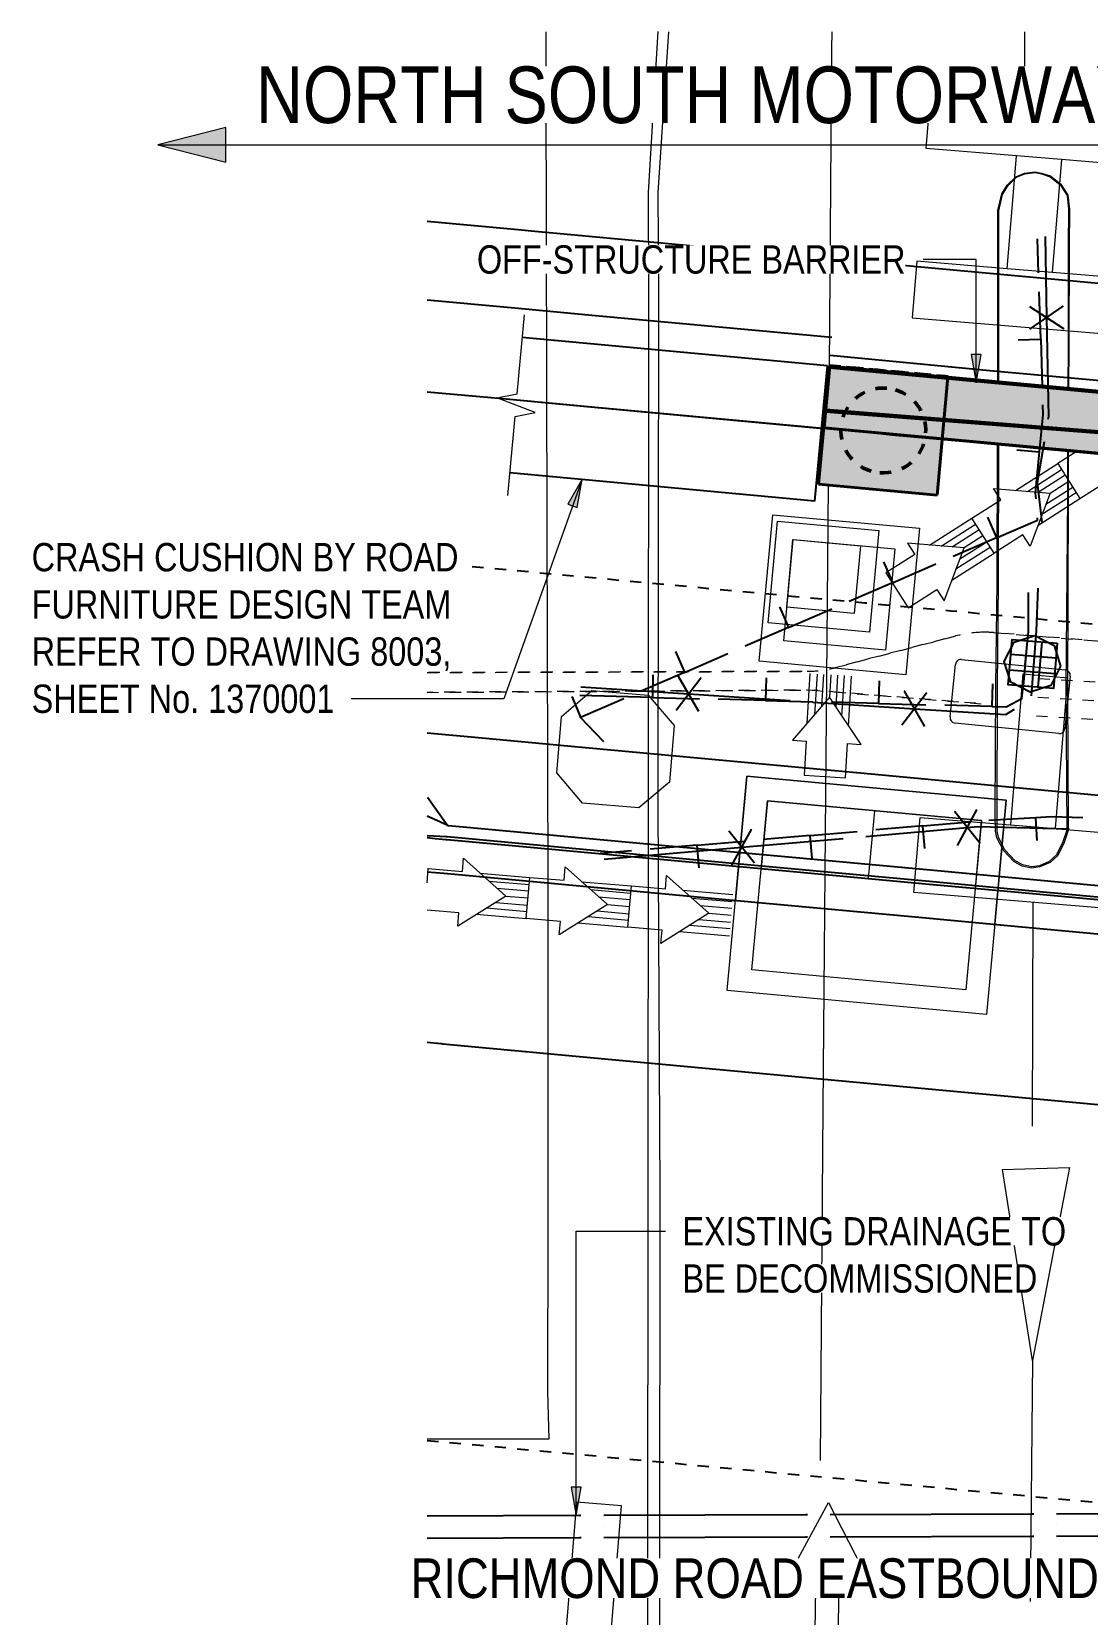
# Model space of a CAD drawing. Header units: metres. Extents: x 1 to 98, y 2 to 1697.
# Drawn here: x 4.8 to 14.13, y 1680.71 to 1694.69 of the extents above; entities that cross this region are included whole.
import ezdxf

# ---------------------------------------------------------------- set-up
doc = ezdxf.new("R2010")
doc.units = ezdxf.units.M
for name, pattern in [('Dashed', [0.0075, 0.005, -0.0025]), ('IMPORT-LNMK-LaneLine3 _3__2_', [0.012, 0.003, -0.009]), ('IMPORT-LNMK-LinePath', [0.008, 0.001, -0.007]), ('JacobsDash', [0.0045, 0.003, -0.0015])]:
    doc.linetypes.add(name, pattern=pattern)
for name, color, linetype, lineweight in [('D-BDGE', 7, 'Continuous', 13), ('D-BDGE-FNDN-PILE-CAP', 7, 'Continuous', 50), ('D-BDGE-FNDN-PILE-CONC', 7, 'Continuous', 50), ('D-BDGE-GEN-MOD', 7, 'Continuous', 35), ('D-BDGE-LINE', 7, 'Continuous', 9), ('D-ENHA-GEN-LINE', 7, 'Continuous', 9), ('D-ENHA-TEXT', 7, 'Continuous', 9)]:
    doc.layers.add(name, color=color, linetype=linetype, lineweight=lineweight)
doc.styles.add('Arial Narrow', font='ARIALN.TTF', dxfattribs={"height": 0.35})
doc.styles.add('Arial Narrow_3', font='ARIALN.TTF', dxfattribs={"height": 0.25})
doc.styles.add('Arial Narrow_4', font='ARIALN.TTF', dxfattribs={"height": 0.5})

# ---------------------------------------------------------------- blocks, each defined once
blk = doc.blocks.new('T2DPAA-T2D-PWA-SU-M2D-000003_250_dwg-40806560-DRG-2871021 - GENERAL ARRANGEMENT PLAN')
at = {"color": 41, "lineweight": 25, "true_color": 0xffd0a3}
for p, q in [((17.742, 1600.082), (17.707, 1600.382)), ((17.809, 1599.502), (17.761, 1599.916)), ((16.682, 1597.25), (17.049, 1597.446)), ((15.799, 1596.78), (16.167, 1596.976)), ((14.916, 1596.31), (15.284, 1596.506)), ((15.649, 1596.12), (16.065, 1596.144)), ((16.647, 1596.176), (17.063, 1596.2)), ((14.651, 1596.064), (15.067, 1596.088)), ((17.125, 1595.132), (16.715, 1595.062)), ((16.139, 1594.965), (15.729, 1594.895)), ((15.154, 1594.798), (14.743, 1594.729)), ((14.578, 1594.701), (14.304, 1594.655))]:
    blk.add_line(p, q, dxfattribs=at)
at = {"color": 21, "lineweight": 25, "true_color": 0xeca3a3}
for p, q in [((17.908, 1596.836), (17.908, 1596.436)), ((18.041, 1596.436), (18.041, 1596.836)), ((18.175, 1596.703), (17.775, 1596.703)), ((17.775, 1596.569), (18.175, 1596.569))]:
    blk.add_line(p, q, dxfattribs=at)
at = {"color": 9, "lineweight": 25, "true_color": 0xd0a3d0}
for p, q in [((18.801, 1589.175), (20.031, 1589.281)), ((18.81, 1589.077), (18.81, 1589.077)), ((18.818, 1588.979), (20.048, 1589.084)), ((16.817, 1588.906), (16.817, 1588.906)), ((14.824, 1588.735), (14.824, 1588.735))]:
    blk.add_line(p, q, dxfattribs=at)
at = {"color": 21, "lineweight": 25, "true_color": 0xdea3a3, "flags": 128}
for points in [[(17.775, 1600.408), (17.846, 1599.695), (17.933, 1598.822), (17.931, 1598.799)], [(17.687, 1599.78), (18.003, 1599.611), (18.006, 1599.609)], [(17.707, 1599.58), (17.984, 1599.807), (17.986, 1599.81)], [(17.914, 1598.6), (17.883, 1598.236), (17.951, 1597.892)], [(17.988, 1596.356), (17.985, 1596.93), (17.968, 1597.308)], [(15.07, 1595.975), (14.866, 1596.269), (14.863, 1596.271)], [(14.869, 1595.971), (15.063, 1596.272), (15.065, 1596.274)], [(17.07, 1596.009), (16.866, 1596.303), (16.863, 1596.305)], [(16.868, 1596.005), (17.062, 1596.306), (17.065, 1596.308)], [(14.015, 1596.107), (14.967, 1596.123), (15.867, 1596.138)], [(16.067, 1596.141), (16.967, 1596.157), (17.775, 1596.171), (17.848, 1596.226)], [(17.643, 1595.018), (17.396, 1595.278), (17.393, 1595.28)], [(17.444, 1594.985), (17.59, 1595.311), (17.592, 1595.314)], [(16.631, 1594.998), (17.518, 1595.149), (17.607, 1595.165), (18.415, 1595.213)], [(14.343, 1594.608), (15.546, 1594.813), (16.434, 1594.964)], [(15.671, 1594.682), (15.425, 1594.942), (15.422, 1594.944)], [(15.472, 1594.648), (15.619, 1594.975), (15.621, 1594.978)]]:
    blk.add_lwpolyline(points, dxfattribs=at)
at = {"color": 41, "lineweight": 25, "true_color": 0xffd0a3, "flags": 128}
for points in [[(17.611, 1599.479), (17.808, 1599.502), (17.809, 1599.502), (17.857, 1599.089)], [(17.884, 1598.091), (17.875, 1598.143), (17.881, 1598.507), (17.886, 1598.84), (17.877, 1598.923)], [(17.681, 1598.51), (17.88, 1598.507), (17.881, 1598.507)], [(17.564, 1597.72), (17.913, 1597.906), (17.91, 1597.927)], [(17.47, 1597.896), (17.564, 1597.721), (17.564, 1597.72), (17.197, 1597.524)], [(16.588, 1597.426), (16.681, 1597.251), (16.682, 1597.25), (16.314, 1597.054)], [(17.91, 1596.624), (17.915, 1596.918), (17.885, 1597.262)], [(15.705, 1596.956), (15.798, 1596.781), (15.799, 1596.78), (15.431, 1596.584)], [(14.822, 1596.486), (14.916, 1596.311), (14.916, 1596.31), (14.549, 1596.114)], [(17.635, 1596.432), (17.646, 1596.234), (17.646, 1596.232), (17.23, 1596.209)], [(17.646, 1596.232), (17.772, 1596.24), (17.904, 1596.324), (17.907, 1596.457)], [(14.639, 1596.264), (14.651, 1596.066), (14.651, 1596.064), (14.012, 1596.029)], [(15.638, 1596.32), (15.649, 1596.122), (15.649, 1596.12), (15.233, 1596.097)], [(16.636, 1596.376), (16.647, 1596.178), (16.647, 1596.176), (16.231, 1596.153)], [(13.94, 1596.016), (14.033, 1595.841), (14.034, 1595.84)], [(14.255, 1595.641), (14.031, 1595.839), (14.034, 1595.84), (14.402, 1596.036)], [(18.528, 1595.318), (18.248, 1595.305), (18.113, 1595.285), (17.701, 1595.226)], [(18.142, 1595.087), (18.114, 1595.284), (18.113, 1595.285)], [(17.159, 1594.935), (17.126, 1595.13), (17.125, 1595.132), (17.536, 1595.201)], [(16.173, 1594.768), (16.14, 1594.963), (16.139, 1594.965), (16.55, 1595.034)], [(15.187, 1594.601), (15.154, 1594.797), (15.154, 1594.798), (15.564, 1594.868)]]:
    blk.add_lwpolyline(points, dxfattribs=at)
at = {"color": 21, "lineweight": 25, "true_color": 0xeca3a3, "flags": 128}
for points in [[(17.972, 1596.887), (18.149, 1596.814), (18.222, 1596.637), (18.149, 1596.46), (17.972, 1596.387), (17.796, 1596.46), (17.722, 1596.637), (17.796, 1596.814)], [(18.175, 1596.836), (18.175, 1596.436), (17.775, 1596.436), (17.775, 1596.836)]]:
    blk.add_lwpolyline(points, close=True, dxfattribs=at)
at = {"color": 9, "lineweight": 25, "true_color": 0xd0a3d0, "flags": 128}
for points in [[(16.809, 1589.004), (18.588, 1589.157), (18.602, 1589.158)], [(14.816, 1588.833), (16.595, 1588.986), (16.609, 1588.987)], [(16.825, 1588.808), (18.605, 1588.961), (18.619, 1588.962)], [(13.262, 1588.7), (14.602, 1588.815), (14.616, 1588.816)], [(14.833, 1588.637), (16.612, 1588.79), (16.626, 1588.791)], [(13.279, 1588.504), (14.619, 1588.619), (14.633, 1588.62)]]:
    blk.add_lwpolyline(points, dxfattribs=at)
blk = doc.blocks.new('T2DPAA-T2D-PWA-SU-M2D-000001_ExistingUtilities_rvt-1-DRG-2871021 - GENERAL ARRANGEMENT PLAN')
at = {"color": 254, "lineweight": 25, "true_color": 0xd0d0d0, "rotation": 355.285451560958}
blk.add_blockref('T2DPAA-T2D-PWA-SU-M2D-000003_250_dwg-40806560-DRG-2871021 - GENERAL ARRANGEMENT PLAN', (424.033, 99.349), dxfattribs=at)
blk = doc.blocks.new('T2DPAA-T2D-C3S-RW-M2D-100010_dwg-40802999-DRG-2871021 - GENERAL ARRANGEMENT PLAN')
at = {"color": 9, "lineweight": 25, "true_color": 0xc3c3c3}
for p, q in [((243.477, -102.339), (243.282, -102.108)), ((243.477, -102.339), (243.295, -102.273)), ((243.309, -102.445), (243.476, -102.439))]:
    blk.add_line(p, q, dxfattribs=at)
at = {"color": 9, "lineweight": 25, "true_color": 0xc3c3c3, "flags": 128}
for points in [[(242.861, -97.036), (243.67, -97.044), (243.817, -97.046), (247.785, -97.086), (248.816, -97.096), (251.263, -97.12)], [(242.918, -97.729), (243.663, -97.736), (244.413, -97.744), (246.509, -97.765)], [(246.507, -97.924), (247.923, -97.942), (248.808, -97.951), (250.313, -97.966), (252.004, -97.983)], [(242.985, -98.538), (243.655, -98.544), (244.405, -98.552), (246.501, -98.573)], [(242.985, -98.538), (243.655, -98.544), (244.507, -98.553), (247.006, -98.578), (247.106, -98.579), (247.77, -98.585), (248.518, -98.593), (249.506, -98.603), (251.39, -98.622)], [(243.233, -101.54), (243.625, -101.544), (244.477, -101.553), (246.976, -101.578), (247.076, -101.579), (247.74, -101.585), (248.488, -101.593), (249.476, -101.603), (250.04, -101.608)], [(243.476, -102.439), (243.485, -102.439), (243.616, -102.44), (245.985, -102.464), (247.731, -102.481), (248.485, -102.489), (250.116, -102.505)], [(243.477, -102.339), (243.486, -102.339), (243.617, -102.34), (245.986, -102.364), (247.732, -102.381), (248.486, -102.389), (250.107, -102.405)], [(243.309, -102.462), (243.379, -102.463), (243.476, -102.464), (243.485, -102.464), (243.615, -102.465), (245.985, -102.489), (247.73, -102.506), (248.485, -102.514), (250.118, -102.53)], [(243.334, -102.762), (243.482, -102.764), (243.612, -102.765), (245.982, -102.789), (247.727, -102.806), (248.482, -102.814), (250.143, -102.83)], [(243.457, -104.264), (243.579, -104.265), (243.581, -104.265), (243.584, -104.265), (243.597, -104.265), (247.712, -104.306), (250.271, -104.332)]]:
    blk.add_lwpolyline(points, dxfattribs=at)
at = {"color": 9, "linetype": 'IMPORT-LNMK-LinePath', "lineweight": 25, "true_color": 0xc3c3c3, "flags": 128}
blk.add_lwpolyline([(243.109, -100.039), (243.64, -100.044), (244.492, -100.053), (246.991, -100.078), (247.091, -100.079), (247.755, -100.085), (248.503, -100.093), (249.491, -100.103), (249.912, -100.107)], dxfattribs=at)
at = {"color": 9, "linetype": 'IMPORT-LNMK-LaneLine3 _3__2_', "lineweight": 25, "true_color": 0xc3c3c3, "flags": 128}
blk.add_lwpolyline([(243.746, -107.767), (247.677, -107.806), (250.568, -107.835)], dxfattribs=at)
blk = doc.blocks.new('T2DPAA-T2D-PWC-RW-M2D-100010_RoadDesign_rvt-1-DRG-2871021 - GENERAL ARRANGEMENT PLAN')
at = {"color": 9, "lineweight": 25, "true_color": 0xc3c3c3, "rotation": 355.285451560958}
blk.add_blockref('T2DPAA-T2D-C3S-RW-M2D-100010_dwg-40802999-DRG-2871021 - GENERAL ARRANGEMENT PLAN', (333.764, 1809.686), dxfattribs=at)
blk = doc.blocks.new('T2DPAA-T2D-PWA-SU-M2D-000002_dwg-40815123-DRG-2871021 - GENERAL ARRANGEMENT PLAN')
at = {"color": 254, "lineweight": 18, "true_color": 0xe1e1e1}
for p, q in [((28.576, 1581.466), (28.643, 1580.706)), ((28.995, 1580.367), (28.595, 1580.367)), ((29.281, 1573.808), (29.439, 1571.839)), ((29.61, 1569.778), (29.766, 1567.653))]:
    blk.add_line(p, q, dxfattribs=at)
at = {"color": 254, "lineweight": 18, "true_color": 0xe1e1e1, "flags": 128}
for points in [[(27.102, 1578.367), (26.894, 1581.175), (26.882, 1581.326)], [(25.441, 1581.207), (25.465, 1579.783), (25.542, 1578.92), (25.91, 1574.389), (26.207, 1570.99), (26.486, 1567.59), (26.718, 1564.683), (26.789, 1563.806), (26.779, 1563.568), (26.659, 1563.179), (26.61, 1563.021), (26.317, 1562.543), (25.97, 1562.085), (25.816, 1561.919), (25.54, 1561.622), (25.163, 1561.195), (27.449, 1561.388), (31.661, 1561.761), (31.739, 1561.768)], [(25.348, 1581.2), (25.379, 1579.777), (25.455, 1578.912), (25.824, 1574.382), (26.102, 1570.981), (26.381, 1567.582), (26.61, 1564.905)], [(24.362, 1581.118), (24.402, 1580.63), (24.729, 1576.771), (24.997, 1573.64), (25.245, 1570.62), (25.365, 1569.148), (25.411, 1568.734), (25.087, 1568.707), (24.339, 1568.644)], [(28.595, 1579.367), (27.795, 1579.367), (27.795, 1578.867), (29.795, 1578.867), (29.795, 1579.367), (28.595, 1579.367), (28.595, 1580.367), (27.795, 1580.367), (27.795, 1580.867), (29.795, 1580.867), (29.795, 1580.367), (28.995, 1580.367), (28.995, 1579.367)], [(28.595, 1578.369), (28.586, 1578.491), (28.471, 1579.873), (28.493, 1580.021), (28.536, 1580.104), (28.605, 1580.183), (28.679, 1580.22), (28.772, 1580.24), (28.828, 1580.234), (28.909, 1580.215), (29.007, 1580.149), (29.077, 1580.06), (29.101, 1579.937), (29.124, 1579.61), (29.193, 1578.735), (29.222, 1578.362)], [(28.604, 1578.369), (28.594, 1578.492), (28.479, 1579.872), (28.501, 1580.017), (28.543, 1580.101), (28.61, 1580.179), (28.683, 1580.214), (28.773, 1580.233), (28.828, 1580.227), (28.907, 1580.208), (29.002, 1580.143), (29.071, 1580.055), (29.093, 1579.936), (29.117, 1579.609), (29.187, 1578.734), (29.216, 1578.362)], [(28.887, 1574.558), (28.799, 1575.688), (28.736, 1576.599), (28.639, 1577.818)], [(28.902, 1574.559), (28.814, 1575.689), (28.748, 1576.6), (28.649, 1577.818)], [(29.265, 1577.812), (29.297, 1577.413), (29.431, 1575.709), (29.541, 1574.467), (29.515, 1574.358), (29.466, 1574.241), (29.404, 1574.174), (29.318, 1574.126), (29.245, 1574.108), (29.16, 1574.12), (29.089, 1574.153), (28.985, 1574.244), (28.919, 1574.351), (28.902, 1574.408), (28.887, 1574.558)], [(29.259, 1577.812), (29.291, 1577.413), (29.418, 1575.708), (29.528, 1574.469), (29.503, 1574.363), (29.455, 1574.245), (29.395, 1574.181), (29.312, 1574.136), (29.247, 1574.121), (29.165, 1574.131), (29.097, 1574.162), (28.996, 1574.251), (28.932, 1574.355), (28.915, 1574.409), (28.902, 1574.559)], [(27.817, 1568.743), (27.586, 1571.851), (27.356, 1574.959), (27.179, 1577.333)]]:
    blk.add_lwpolyline(points, dxfattribs=at)
for points in [[(28.228, 1573.809), (28.228, 1574.475), (29.428, 1574.475), (29.428, 1575.809), (29.028, 1575.809), (29.028, 1574.475), (30.228, 1574.475), (30.228, 1573.809)], [(25.496, 1575.354), (25.746, 1575.354), (25.996, 1575.104), (25.996, 1574.604), (25.746, 1574.354), (25.246, 1574.354), (24.996, 1574.604), (24.996, 1575.104), (25.246, 1575.354)], [(29.209, 1571.436), (29.795, 1571.503), (29.61, 1569.778)], [(27.932, 1566.669), (27.856, 1567.804), (27.66, 1567.791), (27.919, 1568.378), (28.259, 1567.831), (28.059, 1567.818), (28.132, 1566.682)], [(24.899, 1566.2), (24.899, 1566.866), (26.099, 1566.866), (26.099, 1568.2), (25.699, 1568.2), (25.699, 1566.866), (26.899, 1566.866), (26.899, 1566.2)]]:
    blk.add_lwpolyline(points, close=True, dxfattribs=at)
blk = doc.blocks.new('T2DPAA-T2D-PWA-SU-M2D-000100_Survey_rvt-1-DRG-2871021 - GENERAL ARRANGEMENT PLAN')
at = {"color": 254, "lineweight": 18, "true_color": 0xe1e1e1, "rotation": 355.285451560958}
blk.add_blockref('T2DPAA-T2D-PWA-SU-M2D-000002_dwg-40815123-DRG-2871021 - GENERAL ARRANGEMENT PLAN', (414.642, 120.923), dxfattribs=at)
blk = doc.blocks.new('T2DPAA-T2D-C3S-SD-M2D-100010_250_dwg-40816791-DRG-2871021 - GENERAL ARRANGEMENT PLAN')
at = {"lineweight": 18}
for p, q in [((269.61, -102.35), (269.963, -102.082)), ((269.716, -102.349), (270.001, -102.132)), ((269.811, -102.347), (270.035, -102.177)), ((269.888, -102.448), (270.112, -102.278)), ((269.831, -102.641), (270.184, -102.373)), ((269.86, -102.54), (270.146, -102.323)), ((268.893, -102.894), (269.246, -102.626)), ((268.998, -102.893), (269.284, -102.676)), ((269.094, -102.891), (269.318, -102.721)), ((269.171, -102.992), (269.395, -102.822)), ((269.114, -103.185), (269.467, -102.917)), ((269.143, -103.083), (269.429, -102.867)), ((267.946, -104.553), (267.936, -104.11)), ((268.008, -104.467), (268, -104.109)), ((268.062, -104.389), (268.056, -104.107)), ((268.189, -104.386), (268.182, -104.105)), ((268.247, -104.462), (268.239, -104.103)), ((268.312, -104.545), (268.302, -104.102)), ((268.602, -105.271), (268.596, -105.871)), ((269.546, -105.88), (269.746, -105.882)), ((264.708, -106.104), (264.716, -106.104)), ((264.713, -106.168), (264.716, -106.168)), ((265.173, -106.106), (265.616, -106.107)), ((265.258, -106.169), (265.616, -106.17)), ((266.073, -106.108), (266.516, -106.109)), ((266.158, -106.171), (266.516, -106.172)), ((266.973, -106.11), (267.416, -106.111)), ((267.058, -106.173), (267.416, -106.174)), ((265.334, -106.352), (265.616, -106.353)), ((265.335, -106.226), (265.616, -106.226)), ((266.234, -106.354), (266.516, -106.355)), ((266.235, -106.228), (266.516, -106.228)), ((267.134, -106.356), (267.416, -106.357)), ((267.135, -106.23), (267.416, -106.231)), ((265.172, -106.471), (265.615, -106.472)), ((265.257, -106.408), (265.616, -106.409)), ((266.072, -106.473), (266.515, -106.474)), ((266.157, -106.41), (266.516, -106.411)), ((266.972, -106.476), (267.415, -106.477)), ((267.057, -106.413), (267.416, -106.413))]:
    blk.add_line(p, q, dxfattribs=at)
at = {"lineweight": 18, "flags": 128}
for points in [[(270.124, -101.96), (269.963, -102.082), (270.184, -102.373), (270.425, -102.191), (270.497, -102.286), (270.588, -101.964)], [(269.917, -102.347), (269.78, -102.83), (269.708, -102.734), (269.467, -102.917), (269.246, -102.626), (269.487, -102.443), (269.415, -102.348), (269.917, -102.347), (270.073, -102.228)], [(269.356, -102.772), (269.2, -102.891), (268.698, -102.892), (268.77, -102.987), (268.529, -103.17), (268.75, -103.461), (268.991, -103.278), (269.063, -103.374), (269.2, -102.891)], [(268.119, -104.106), (268.124, -104.303), (267.83, -104.71), (267.95, -104.707), (267.956, -105.01), (268.322, -105.002), (268.315, -104.699), (268.435, -104.697), (268.124, -104.303)], [(267.646, -105.861), (269.546, -105.88), (269.552, -105.28), (267.652, -105.261), (267.646, -105.861), (267.446, -105.859)], [(264.716, -106.229), (264.716, -106.104), (265.019, -106.105), (265.019, -105.986), (265.419, -106.289), (265.616, -106.289)], [(266.319, -106.291), (265.917, -106.593), (265.918, -106.473), (265.615, -106.472), (265.616, -106.107), (265.919, -106.107), (265.919, -105.988), (266.319, -106.291), (266.516, -106.292)], [(267.219, -106.293), (266.817, -106.595), (266.818, -106.475), (266.515, -106.474), (266.516, -106.109), (266.819, -106.11), (266.819, -105.99), (267.219, -106.293), (267.416, -106.294)], [(265.419, -106.289), (265.017, -106.59), (265.018, -106.471), (264.736, -106.47)]]:
    blk.add_lwpolyline(points, dxfattribs=at)
for points in [[(267.492, -102.739), (268.792, -102.752), (268.779, -104.052), (267.479, -104.039)], [(268.438, -102.802), (268.429, -103.702), (267.529, -103.693), (267.538, -102.793)], [(267.69, -102.941), (268.59, -102.95), (268.581, -103.85), (267.681, -103.841)], [(268.287, -102.95), (268.281, -103.55), (267.681, -103.544), (267.687, -102.944)], [(269.754, -105.082), (269.735, -106.982), (267.435, -106.959), (267.454, -105.059)], [(267.443, -106.159), (269.743, -106.182), (269.754, -105.082), (267.454, -105.059)], [(269.552, -105.28), (269.537, -106.78), (267.637, -106.761), (267.652, -105.261)]]:
    blk.add_lwpolyline(points, close=True, dxfattribs=at)
blk = doc.blocks.new('T2DPAA-T2D-PWC-SD-M2D-100001_ProposedDrainage_rvt-1-DRG-2871021 - GENERAL ARRANGEMENT PLAN')
at = {"lineweight": 18, "rotation": 355.285451560958}
blk.add_blockref('T2DPAA-T2D-C3S-SD-M2D-100010_250_dwg-40816791-DRG-2871021 - GENERAL ARRANGEMENT PLAN', (312.739, 1814.801), dxfattribs=at)
blk = doc.blocks.new('T2DPAA-T2D-C3S-TT-XRF-100101_dwg-40804724-DRG-2871021 - GENERAL ARRANGEMENT PLAN')
at = {"color": 191, "lineweight": 18, "true_color": 0xbf7fff}
for p, q in [((244.441, -95.838), (245.361, -95.856)), ((244.381, -96.352), (244.39, -95.887)), ((245.41, -95.907), (245.401, -96.372)), ((245.35, -96.421), (244.43, -96.403))]:
    blk.add_line(p, q, dxfattribs=at)
at = {"color": 191, "linetype": 'Dashed', "lineweight": 18, "true_color": 0xbf7fff, "flags": 128}
for points in [[(244.703, -95.579), (245.995, -95.578)], [(243.335, -96.002), (244.372, -95.636)], [(239.746, -96.342), (241.078, -96.228), (243.088, -96.056), (243.089, -96.055), (243.088, -96.056), (241.078, -96.228)], [(239.76, -96.516), (241.918, -96.326), (243.108, -96.22), (243.194, -96.217), (244.672, -96.214), (243.194, -96.217), (243.108, -96.22), (241.918, -96.326)]]:
    blk.add_lwpolyline(points, close=True, dxfattribs=at)
for points in [[(246.433, -95.924), (245.898, -95.936), (245.84, -95.938), (245.826, -95.938), (245.507, -95.945), (245.135, -95.953), (245.135, -95.953)], [(246.436, -96.089), (245.901, -96.101), (245.844, -96.102), (245.829, -96.103), (245.511, -96.11), (245.139, -96.118), (245.139, -96.118)], [(246.44, -96.254), (245.905, -96.266), (245.848, -96.267), (245.833, -96.268), (245.514, -96.275), (245.143, -96.283), (245.143, -96.283)]]:
    blk.add_lwpolyline(points, dxfattribs=at)
at = {"color": 191, "linetype": 'Dashed', "lineweight": 18, "true_color": 0xbf7fff}
for centre, start, end in [((244.705, -96.579), 95.6346, 109.4336), ((244.705, -96.579), 95.6346, 109.4336), ((244.705, -96.579), 90.0605, 95.6346), ((244.705, -96.579), 90.0605, 95.6346), ((243.002, -95.059), 274.9978, 286.651), ((243.002, -95.059), 274.9978, 286.651), ((243.002, -95.059), 286.651, 289.4336), ((243.002, -95.059), 286.651, 289.4336)]:
    blk.add_arc(centre, 1, start, end, dxfattribs=at)
at = {"color": 191, "lineweight": 18, "true_color": 0xbf7fff}
for centre, start, end in [((244.44, -95.888), 88.8881, 178.8881), ((245.36, -95.906), 358.8881, 88.8881), ((244.431, -96.353), 178.8881, 268.8881), ((245.351, -96.371), 268.8881, 358.8881)]:
    blk.add_arc(centre, 0.05, start, end, dxfattribs=at)
blk = doc.blocks.new('T2DPAA-T2D-PWC-TT-M2D-100010_ProposedITS_rvt-1-DRG-2871021 - GENERAL ARRANGEMENT PLAN')
at = {"color": 191, "lineweight": 18, "true_color": 0xbf7fff, "rotation": 355.285451560958}
blk.add_blockref('T2DPAA-T2D-C3S-TT-XRF-100101_dwg-40804724-DRG-2871021 - GENERAL ARRANGEMENT PLAN', (336.812, 1804.751), dxfattribs=at)
blk = doc.blocks.new('SC_DET_BREAK LINE - Std Break-6130465-DRG-2871021 - GENERAL ARRANGEMENT PLAN')
at = {"layer": 'D-BDGE-LINE', "color": 252, "lineweight": 13, "true_color": 0x888888}
for p, q in [((0.55, -0.175), (0.65, 0.175)), ((0.65, 0.175), (0.7, 0)), ((-0.2, 0), (0.5, 0)), ((0.5, 0), (0.55, -0.175)), ((0.7, 0), (1.4, 0))]:
    blk.add_line(p, q, dxfattribs=at)
blk = doc.blocks.new('DIT_Annot_RoadDirection_1 - Right  Direction-5838657-DRG-2871021 - GENERAL ARRANGEMENT PLAN')
at = {"layer": 'D-ENHA-GEN-LINE'}
blk.add_hatch(color=256, dxfattribs=at).paths.add_polyline_path([(0.089, 0.00153), (0.095, 0), (0.089, -0.00153)])
for p, q in [((0.089, 0.00153), (0.089, -0.00153)), ((0.095, 0), (0.089, 0.00153)), ((0.095, 0), (0, 0)), ((0.089, -0.00153), (0.095, 0))]:
    blk.add_line(p, q, dxfattribs=at)

msp = doc.modelspace()

# ---------------------------------------------------------------- hatches: boundary and pattern name
at = {"layer": 'D-BDGE-FNDN-PILE-CAP', "lineweight": 5, "true_color": 0xc0c0c0}
msp.add_hatch(color=9, dxfattribs=at).paths.add_polyline_path([(12.7981, 1690.5965), (12.8442, 1691.0944), (11.8018, 1691.1909), (11.8079, 1691.2908), (11.7526, 1690.6933), (12.3804, 1690.6352)])
at = {"layer": 'D-BDGE-GEN-MOD', "lineweight": 5, "true_color": 0xc0c0c0}
for points in [[(16.3249, 1690.998), (16.3534, 1691.3069), (11.8479, 1691.7239), (11.8135, 1691.3518), (16.3239, 1690.9981)], [(16.3534, 1691.3069), (16.3549, 1691.3218), (11.8494, 1691.7388), (11.8479, 1691.7239), (15.9556, 1691.3437)], [(16.3086, 1690.7738), (16.3076, 1690.7739), (16.3225, 1690.9826), (11.8121, 1691.3362), (11.8018, 1691.1909), (15.9556, 1690.8064)], [(16.3235, 1690.9825), (16.3249, 1690.998), (11.8135, 1691.3518), (11.8121, 1691.3362), (15.9556, 1691.0114)]]:
    msp.add_hatch(color=9, dxfattribs=at).paths.add_polyline_path(points)
at = {"layer": 'D-ENHA-TEXT'}
for points in [[(13.1436, 1691.5887), (13.1876, 1691.8387), (13.0995, 1691.8387)], [(9.6633, 1690.7366), (9.5379, 1690.5158), (9.621, 1690.4863)], [(9.6104, 1681.5863), (9.6545, 1681.8363), (9.5663, 1681.8363)]]:
    msp.add_hatch(color=256, dxfattribs=at).paths.add_polyline_path(points)

# ---------------------------------------------------------------- linework, layer by layer
at = {"layer": 'D-BDGE', "color": 8, "lineweight": 25, "true_color": 0x808080}
for p, q in [((11.8303, 1691.7394), (9.1353, 1691.9888)), ((11.7197, 1690.5445), (11.8303, 1691.7394)), ((11.7197, 1690.5445), (9.0247, 1690.7939))]:
    msp.add_line(p, q, dxfattribs=at)
at = {"layer": 'D-BDGE', "lineweight": 35}
for p, q in [((11.8494, 1691.7388), (11.7526, 1690.6933)), ((11.7526, 1690.6933), (11.8494, 1691.7388)), ((12.7981, 1690.5965), (12.8949, 1691.6421)), ((12.8949, 1691.6421), (12.7981, 1690.5965)), ((11.7526, 1690.6933), (12.7981, 1690.5965)), ((12.7981, 1690.5965), (11.7526, 1690.6933))]:
    msp.add_line(p, q, dxfattribs=at)
at = {"layer": 'D-BDGE-FNDN-PILE-CAP', "linetype": 'JacobsDash'}
for p, q in [((12.8949, 1691.6421), (11.8494, 1691.7388)), ((11.8494, 1691.7388), (12.8949, 1691.6421))]:
    msp.add_line(p, q, dxfattribs=at)
at = {"layer": 'D-BDGE-FNDN-PILE-CONC', "linetype": 'JacobsDash'}
for start, end in [(85.28545, 265.28545), (85.28545, 265.28545), (265.28545, 85.28545), (265.28545, 85.28545)]:
    msp.add_arc((12.3237, 1691.1677), 0.375, start, end, dxfattribs=at)
at = {"layer": 'D-BDGE-GEN-MOD'}
for p, q in [((11.8044, 1691.1907), (11.8551, 1691.7383)), ((11.8479, 1691.7239), (11.8135, 1691.3518)), ((11.8494, 1691.7388), (11.8479, 1691.7239)), ((11.8479, 1691.7239), (16.3534, 1691.3069)), ((11.8551, 1691.7383), (11.8494, 1691.7388)), ((11.8494, 1691.7388), (16.3549, 1691.3218)), ((11.8551, 1691.7383), (16.3618, 1691.3212)), ((11.8121, 1691.3362), (11.8018, 1691.1909)), ((11.8135, 1691.3518), (11.8121, 1691.3362)), ((11.8121, 1691.3362), (16.3235, 1690.9825)), ((11.8135, 1691.3518), (16.3249, 1690.998)), ((11.8018, 1691.1909), (16.3086, 1690.7738)), ((11.8018, 1691.1909), (11.8044, 1691.1907)), ((16.3112, 1690.7735), (11.8044, 1691.1907))]:
    msp.add_line(p, q, dxfattribs=at)
at = {"layer": 'D-ENHA-TEXT'}
for p, q in [((12.73, 1692.6778), (12.6744, 1692.6778)), ((13.1436, 1692.6778), (12.73, 1692.6778)), ((13.1436, 1691.5887), (13.1436, 1692.6778)), ((13.1876, 1691.8387), (13.0995, 1691.8387)), ((13.0995, 1691.8387), (13.1436, 1691.5887)), ((13.1436, 1691.5887), (13.1876, 1691.8387)), ((9.6633, 1690.7366), (8.9735, 1688.7988)), ((9.6633, 1690.7366), (9.5379, 1690.5158)), ((9.621, 1690.4863), (9.6633, 1690.7366)), ((9.5379, 1690.5158), (9.621, 1690.4863)), ((8.7565, 1688.7988), (7.6238, 1688.7988)), ((8.9735, 1688.7988), (8.7565, 1688.7988)), ((9.6104, 1684.0957), (10.3995, 1684.0957)), ((9.6104, 1681.5863), (9.6104, 1684.0957)), ((9.6545, 1681.8363), (9.5663, 1681.8363)), ((9.5663, 1681.8363), (9.6104, 1681.5863)), ((9.6104, 1681.5863), (9.6545, 1681.8363))]:
    msp.add_line(p, q, dxfattribs=at)

# ---------------------------------------------------------------- block references
at = {"color": 254, "lineweight": 5, "true_color": 0xe1e1e1}
msp.add_blockref('T2DPAA-T2D-PWA-SU-M2D-000100_Survey_rvt-1-DRG-2871021 - GENERAL ARRANGEMENT PLAN', (-559.5337, 0), dxfattribs=at)
at = {"lineweight": 5}
for name in ['T2DPAA-T2D-PWC-RW-M2D-100010_RoadDesign_rvt-1-DRG-2871021 - GENERAL ARRANGEMENT PLAN', 'T2DPAA-T2D-PWA-SU-M2D-000001_ExistingUtilities_rvt-1-DRG-2871021 - GENERAL ARRANGEMENT PLAN', 'T2DPAA-T2D-PWC-SD-M2D-100001_ProposedDrainage_rvt-1-DRG-2871021 - GENERAL ARRANGEMENT PLAN']:
    msp.add_blockref(name, (-559.5337, 0), dxfattribs=at)
at = {"color": 191, "lineweight": 5, "true_color": 0xbf7fff}
msp.add_blockref('T2DPAA-T2D-PWC-TT-M2D-100010_ProposedITS_rvt-1-DRG-2871021 - GENERAL ARRANGEMENT PLAN', (-559.5337, 0), dxfattribs=at)
at = {"layer": 'D-BDGE-LINE', "color": 252, "true_color": 0x888888, "rotation": 84.71391798090565}
msp.add_blockref('SC_DET_BREAK LINE - Std Break-6130465-DRG-2871021 - GENERAL ARRANGEMENT PLAN', (9.0247, 1690.7939), dxfattribs=at)
at = {"layer": 'D-ENHA-GEN-LINE', "xscale": 100, "yscale": 100, "zscale": 100, "rotation": 180}
msp.add_blockref('DIT_Annot_RoadDirection_1 - Right  Direction-5838657-DRG-2871021 - GENERAL ARRANGEMENT PLAN', (15.4174, 1693.6899), dxfattribs=at)

# ---------------------------------------------------------------- next in the draw order: texts
at = {"layer": 'D-ENHA-GEN-LINE', "attachment_point": 1, "bg_fill": 3, "box_fill_scale": 1, "bg_fill_color": 256, "bg_fill_true_color": 13158600, "bg_fill_transparency": 0}
for s, insert, char_height, style in [('NORTH SOUTH MOTORWAY', (6.7835, 1694.3821), 0.5, 'Arial Narrow_4'), ('RICHMOND ROAD EASTBOUND', (8.1484, 1681.2074), 0.35, 'Arial Narrow')]:
    msp.add_mtext(s, dxfattribs=dict(at, insert=insert, char_height=char_height, style=style))
at = {"layer": 'D-ENHA-TEXT', "char_height": 0.25, "attachment_point": 1, "style": 'Arial Narrow_3', "bg_fill": 3, "box_fill_scale": 1, "bg_fill_color": 256, "bg_fill_true_color": 13158600, "bg_fill_transparency": 0}
for s, insert in [('OFF-STRUCTURE BARRIER', (8.7343, 1692.8028)), ('CRASH CUSHION BY ROAD ', (4.8015, 1690.174)), ('FURNITURE DESIGN TEAM', (4.8015, 1689.7572)), ('REFER TO DRAWING 8003, ', (4.8015, 1689.3405)), ('SHEET No. 1370001', (4.8015, 1688.9238)), ('EXISTING DRAINAGE TO ', (10.5495, 1684.2207)), ('BE DECOMMISSIONED', (10.5495, 1683.804))]:
    msp.add_mtext(s, dxfattribs=dict(at, insert=insert))

doc.saveas('drawing.dxf')
